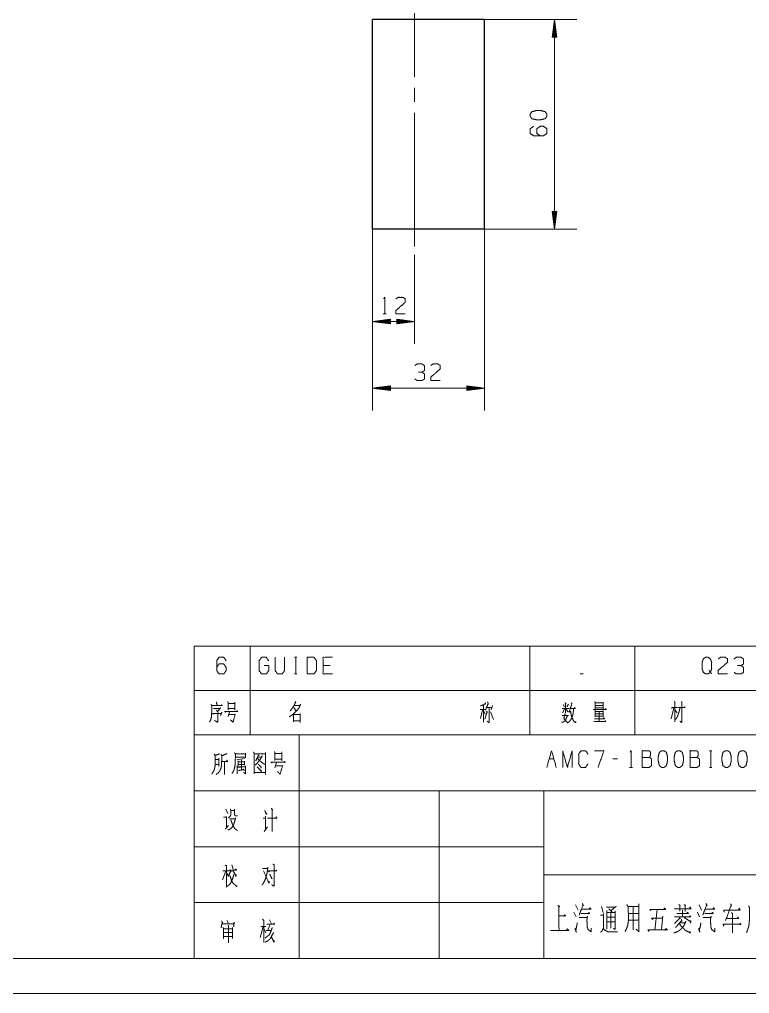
# Paper-space layout 'SHT2' of a CAD drawing. Header units: millimetres. Extents: x 0 to 420, y 0 to 297.
# Drawn here: x 210 to 314.4, y 0 to 139.3 of the extents above; entities that cross this region are included whole.
import ezdxf

# ---------------------------------------------------------------- set-up
doc = ezdxf.new("R2010")
doc.units = ezdxf.units.MM
doc.layers.add('101', color=7, linetype='Continuous', true_color=0xffffff)

psp = doc.layouts.new('SHT2')

# ---------------------------------------------------------------- linework, layer by layer
at = {"layer": '101', "color": 151, "linetype": 'Continuous', "lineweight": 18}
for p, q in [((266.5, 148.26), (266.5, 131.14)), ((266.5, 129.55), (266.5, 127.55)), ((266.5, 125.96), (266.5, 108.84)), ((266.5, 108.84), (266.5, 106.83)), ((266.5, 105.24), (266.5, 105.66))]:
    psp.add_line(p, q, dxfattribs=at)
at = {"layer": '101', "color": 72, "linetype": 'Continuous', "lineweight": 25}
for p, q in [((276.5, 139.32), (260.5, 139.32)), ((260.5, 109.32), (260.5, 139.32)), ((276.5, 109.32), (276.5, 139.32)), ((276.5, 109.32), (260.5, 109.32))]:
    psp.add_line(p, q, dxfattribs=at)
at = {"layer": '101', "color": 22, "linetype": 'Continuous', "lineweight": 18}
for p, q in [((276.5, 139.32), (289.69, 139.32)), ((286.52, 139.32), (286.18, 136.78)), ((286.34, 136.78), (286.34, 137.97)), ((286.39, 136.78), (286.39, 138.36)), ((286.44, 136.78), (286.44, 138.74)), ((286.49, 136.78), (286.49, 139.13)), ((286.85, 136.78), (286.52, 139.32)), ((286.52, 109.32), (286.52, 139.32)), ((286.54, 136.78), (286.54, 139.13)), ((286.59, 136.78), (286.59, 138.74)), ((286.64, 136.78), (286.64, 138.36)), ((286.69, 136.78), (286.69, 137.97)), ((286.18, 136.78), (286.85, 136.78)), ((286.19, 136.78), (286.19, 136.81)), ((286.19, 136.78), (286.19, 136.81)), ((286.24, 136.78), (286.24, 137.2)), ((286.29, 136.78), (286.29, 137.59)), ((286.75, 136.78), (286.75, 137.59)), ((286.8, 136.78), (286.8, 137.2)), ((286.85, 136.78), (286.85, 136.81)), ((286.85, 136.78), (286.85, 136.81)), ((286.18, 111.86), (286.52, 109.32)), ((286.85, 111.86), (286.18, 111.86)), ((286.19, 111.86), (286.19, 111.83)), ((286.19, 111.86), (286.19, 111.83)), ((286.24, 111.86), (286.24, 111.45)), ((286.29, 111.86), (286.29, 111.06)), ((286.34, 111.86), (286.34, 110.67)), ((286.39, 111.86), (286.39, 110.29)), ((286.44, 111.86), (286.44, 109.9)), ((286.49, 111.86), (286.49, 109.52)), ((286.52, 109.32), (286.85, 111.86)), ((286.54, 111.86), (286.54, 109.52)), ((286.59, 111.86), (286.59, 109.9)), ((286.64, 111.86), (286.64, 110.29)), ((286.69, 111.86), (286.69, 110.67)), ((286.75, 111.86), (286.75, 111.06)), ((286.8, 111.86), (286.8, 111.45)), ((286.85, 111.86), (286.85, 111.83)), ((286.85, 111.86), (286.85, 111.83)), ((260.5, 109.32), (260.5, 83.4)), ((260.5, 109.32), (260.5, 92.94)), ((276.5, 109.32), (276.5, 83.4)), ((276.5, 109.32), (289.69, 109.32)), ((266.5, 105.24), (266.5, 92.94)), ((263.04, 96.45), (260.5, 96.12)), ((263.04, 96.14), (260.69, 96.14)), ((263.04, 96.19), (261.08, 96.19)), ((263.04, 96.24), (261.46, 96.24)), ((263.04, 96.29), (261.85, 96.29)), ((263.04, 96.35), (262.24, 96.35)), ((263.04, 96.4), (262.62, 96.4)), ((263.04, 96.45), (263.01, 96.45)), ((263.04, 96.45), (263.01, 96.45)), ((263.04, 95.78), (263.04, 96.45)), ((263.96, 96.45), (263.99, 96.45)), ((266.5, 96.12), (263.96, 96.45)), ((263.96, 96.45), (263.99, 96.45)), ((263.96, 96.45), (263.96, 95.78)), ((263.96, 96.4), (264.38, 96.4)), ((263.96, 96.35), (264.76, 96.35)), ((263.96, 96.29), (265.15, 96.29)), ((263.96, 96.24), (265.53, 96.24)), ((263.96, 96.19), (265.92, 96.19)), ((263.96, 96.14), (266.31, 96.14)), ((260.5, 96.12), (263.04, 95.78)), ((260.5, 96.12), (266.5, 96.12)), ((263.04, 96.09), (260.69, 96.09)), ((263.04, 96.04), (261.08, 96.04)), ((263.04, 95.99), (261.46, 95.99)), ((263.04, 95.94), (261.85, 95.94)), ((263.04, 95.89), (262.24, 95.89)), ((263.04, 95.84), (262.62, 95.84)), ((263.04, 95.79), (263.01, 95.79)), ((263.04, 95.79), (263.01, 95.79)), ((263.96, 95.78), (266.5, 96.12)), ((263.96, 96.09), (266.31, 96.09)), ((263.96, 96.04), (265.92, 96.04)), ((263.96, 95.99), (265.53, 95.99)), ((263.96, 95.94), (265.15, 95.94)), ((263.96, 95.89), (264.76, 95.89)), ((263.96, 95.84), (264.38, 95.84)), ((263.96, 95.79), (263.99, 95.79)), ((263.96, 95.79), (263.99, 95.79)), ((263.04, 86.91), (260.5, 86.58)), ((260.5, 86.58), (263.04, 86.25)), ((260.5, 86.58), (276.5, 86.58)), ((263.04, 86.61), (260.69, 86.61)), ((263.04, 86.55), (260.69, 86.55)), ((263.04, 86.66), (261.08, 86.66)), ((263.04, 86.5), (261.08, 86.5)), ((263.04, 86.71), (261.46, 86.71)), ((263.04, 86.45), (261.46, 86.45)), ((263.04, 86.76), (261.85, 86.76)), ((263.04, 86.4), (261.85, 86.4)), ((263.04, 86.81), (262.24, 86.81)), ((263.04, 86.86), (262.62, 86.86)), ((263.04, 86.91), (263.01, 86.91)), ((263.04, 86.91), (263.01, 86.91)), ((263.04, 86.25), (263.04, 86.91)), ((276.5, 86.58), (273.96, 86.91)), ((273.96, 86.91), (273.96, 86.25)), ((273.96, 86.91), (273.99, 86.91)), ((273.96, 86.91), (273.99, 86.91)), ((273.96, 86.86), (274.38, 86.86)), ((273.96, 86.81), (274.76, 86.81)), ((273.96, 86.76), (275.15, 86.76)), ((273.96, 86.71), (275.53, 86.71)), ((273.96, 86.66), (275.92, 86.66)), ((273.96, 86.61), (276.31, 86.61)), ((273.96, 86.25), (276.5, 86.58)), ((273.96, 86.55), (276.31, 86.55)), ((273.96, 86.5), (275.92, 86.5)), ((273.96, 86.45), (275.53, 86.45)), ((273.96, 86.4), (275.15, 86.4)), ((263.04, 86.35), (262.24, 86.35)), ((263.04, 86.3), (262.62, 86.3)), ((263.04, 86.25), (263.01, 86.25)), ((263.04, 86.25), (263.01, 86.25)), ((273.96, 86.35), (274.76, 86.35)), ((273.96, 86.3), (274.38, 86.3)), ((273.96, 86.25), (273.99, 86.25)), ((273.96, 86.25), (273.99, 86.25))]:
    psp.add_line(p, q, dxfattribs=at)
at = {"layer": '101', "color": 72, "linetype": 'Continuous', "lineweight": 18}
for p, q in [((262.02, 97.21), (262.44, 97.21)), ((235, 49.7), (243, 49.7)), ((235, 49.7), (235, 43.35)), ((243, 49.7), (283, 49.7)), ((243, 49.7), (243, 43.35)), ((283, 49.7), (283, 43.35)), ((283, 49.7), (298, 49.7)), ((298, 49.7), (328, 49.7)), ((298, 49.7), (298, 43.35)), ((249.35, 48.09), (249.68, 48.09)), ((249.52, 48.09), (249.52, 45.71)), ((254.41, 46.91), (253.41, 46.91)), ((249.35, 45.71), (249.68, 45.71)), ((290.17, 45.71), (290.59, 45.71)), ((235, 43.35), (235, 37)), ((235, 43.35), (243, 43.35)), ((243, 43.35), (283, 43.35)), ((243, 43.35), (243, 37)), ((283, 43.35), (298, 43.35)), ((283, 43.35), (283, 37)), ((298, 43.35), (328, 43.35)), ((298, 43.35), (298, 37)), ((239.84, 41.46), (240.76, 41.46)), ((239.84, 40.76), (240.76, 40.76)), ((240.78, 41.69), (240.78, 40.54)), ((249.23, 40.89), (249.55, 40.41)), ((275.88, 40.64), (276.64, 40.64)), ((276.21, 40.59), (275.95, 39.36)), ((276.35, 41.31), (276.35, 38.79)), ((276.39, 40.41), (276.6, 39.94)), ((276.78, 40.91), (277.56, 40.91)), ((276.8, 40.41), (276.94, 40.19)), ((277.63, 41.21), (277.45, 40.59)), ((287.96, 40.66), (287.64, 40.16)), ((287.76, 41.36), (287.92, 41.01)), ((288.19, 40.64), (288.47, 40.31)), ((288.51, 41.41), (288.28, 41.01)), ((303.6, 40.86), (303.21, 39.31)), ((303.74, 40.59), (304.04, 40.14)), ((240.05, 40.31), (239.84, 39.61)), ((239.89, 39.89), (240.78, 39.89)), ((276.87, 40.36), (276.55, 39.24)), ((277.38, 40.31), (277.79, 39.21)), ((287.6, 39.79), (288.52, 39.79)), ((235, 37), (243, 37)), ((243, 37), (283, 37)), ((283, 37), (298, 37)), ((298, 37), (328, 37)), ((242.18, 33.62), (241.06, 33.43)), ((246.51, 34.31), (247.52, 34.31)), ((246.51, 33.54), (247.52, 33.54)), ((247.54, 34.56), (247.54, 33.29)), ((285.75, 33.55), (286.42, 33.55)), ((295.53, 33.55), (294.86, 33.55)), ((308.67, 34.73), (309.01, 34.73)), ((308.85, 34.73), (308.85, 32.35)), ((239.33, 33.18), (239.33, 31.31)), ((241.71, 32.41), (241.71, 32.38)), ((246.74, 33.04), (246.51, 32.27)), ((246.56, 32.58), (247.54, 32.58)), ((297.26, 32.35), (297.68, 32.35)), ((308.67, 32.35), (309.01, 32.35)), ((239.5, 26.37), (239.82, 25.73)), ((245, 23.19), (245.47, 23.83)), ((240.37, 18.43), (240.57, 17.79)), ((239.51, 17.51), (239.01, 16.27)), ((239.61, 17.27), (239.85, 16.88)), ((244.76, 17.9), (245.5, 17.9)), ((289.54, 12.67), (289.88, 11.91)), ((307.22, 12.67), (307.56, 11.91)), ((289.3, 11.64), (289.59, 10.95)), ((293.25, 12.43), (293.47, 11.6)), ((301.2, 12.02), (300.86, 9.08)), ((306.98, 11.64), (307.27, 10.95)), ((239.72, 10.46), (239.86, 10.1)), ((239.8, 9.79), (239.91, 9.71)), ((245.79, 9.79), (245.45, 8.99)), ((245.77, 10.54), (246.02, 9.99)), ((304.51, 10.12), (305.22, 10.12)), ((313.15, 9.84), (313.02, 10.08)), ((244.83, 9.57), (244.4, 8.03)), ((244.5, 9.6), (245.22, 9.6)), ((244.95, 9.32), (245.24, 8.66)), ((245.28, 9.02), (245.98, 9.02)), ((298.61, 8.81), (298.2, 9.19))]:
    psp.add_line(p, q, dxfattribs=at)
at = {"layer": '101', "color": 133, "linetype": 'Continuous', "lineweight": 18}
for p, q in [((235, 37), (235, 5)), ((235, 37), (415, 37)), ((250, 37), (250, 5)), ((235, 29), (415, 29)), ((270, 29), (270, 5)), ((285, 29), (285, 5)), ((235, 21), (285, 21)), ((285, 17), (394, 17)), ((235, 13), (285, 13)), ((25, 5), (415, 5)), ((235, 5), (415, 5)), ((0, 0), (420, 0))]:
    psp.add_line(p, q, dxfattribs=at)
at = {"layer": '101', "color": 72, "linetype": 'Continuous', "lineweight": 18}
for points, knots in [([(285.42, 125.8), (285.17, 126.14), (284.47, 126.32), (284, 126.32), (283.27, 126.14), (283.05, 125.8), (283.05, 125.47), (283.27, 125.13), (284, 124.96), (284.47, 124.97), (285.17, 125.13), (285.42, 125.47), (285.42, 125.8)], [0, 0, 0.067525, 0.183972, 0.260583, 0.380943, 0.446141, 0.500306, 0.565504, 0.685864, 0.762528, 0.87831, 0.945835, 1, 1]), ([(284.47, 122.7), (284, 123.01), (284, 123.7), (284.47, 124.04), (284.95, 124.04), (285.42, 123.7), (285.42, 123.01), (284.95, 122.7), (283.52, 122.7), (283.05, 123.01), (283.05, 123.7), (283.52, 124.04)], [0, 0, 0.076963, 0.16976, 0.248072, 0.312019, 0.39033, 0.483128, 0.560091, 0.751928, 0.828891, 0.921688, 1, 1]), ([(262.09, 99.38), (262.23, 99.58), (262.23, 97.21)], [0, 0, 0.093491, 1, 1]), ([(263.83, 99.36), (264.15, 99.58), (264.84, 99.58), (265.18, 99.36), (265.18, 98.88), (263.82, 97.68), (263.83, 97.21), (265.18, 97.21)], [0, 0, 0.069694, 0.192979, 0.265274, 0.350227, 0.67474, 0.759752, 1, 1]), ([(267.57, 88.87), (267.9, 89.1), (267.9, 89.82), (267.57, 90.05), (266.88, 90.05), (266.54, 89.82)], [0, 0, 0.153877, 0.429855, 0.583732, 0.846129, 1, 1]), ([(268.83, 89.82), (269.15, 90.05), (269.84, 90.05), (270.18, 89.82), (270.18, 89.35), (268.82, 88.15), (268.83, 87.67), (270.18, 87.67)], [0, 0, 0.069691, 0.192979, 0.265274, 0.350227, 0.674741, 0.759753, 1, 1]), ([(266.56, 87.9), (266.88, 87.67), (267.57, 87.67), (267.9, 87.9), (267.9, 88.62), (267.57, 88.87), (267.05, 88.87)], [0, 0, 0.124119, 0.343685, 0.472448, 0.703378, 0.836734, 1, 1]), ([(238.21, 46.66), (238.53, 47.14), (239.22, 47.14), (239.55, 46.66), (239.55, 46.19), (239.22, 45.71), (238.53, 45.71), (238.21, 46.19), (238.21, 47.61), (238.53, 48.09), (239.22, 48.09), (239.55, 47.61)], [0, 0, 0.076963, 0.16976, 0.248073, 0.312018, 0.390332, 0.483129, 0.560092, 0.751927, 0.828889, 0.921687, 1, 1]), ([(244.97, 46.91), (245.64, 46.91), (245.64, 46.19), (245.31, 45.71), (244.62, 45.71), (244.28, 46.19), (244.28, 47.61), (244.63, 48.09), (245.29, 48.09), (245.62, 47.61)], [0, 0, 0.103295, 0.214796, 0.304262, 0.410275, 0.49974, 0.718896, 0.809956, 0.910534, 1, 1]), ([(246.58, 48.09), (246.58, 46.19), (246.89, 45.71), (247.57, 45.71), (247.92, 46.19), (247.92, 48.09)], [0, 0, 0.337151, 0.4386, 0.557783, 0.662849, 1, 1]), ([(251.13, 45.71), (252.12, 45.71), (252.47, 46.19), (252.47, 47.61), (252.12, 48.09), (251.13, 48.09), (251.13, 45.71)], [0, 0, 0.142134, 0.22716, 0.43179, 0.516817, 0.658951, 1, 1]), ([(254.75, 45.71), (253.41, 45.71), (253.41, 48.09), (254.75, 48.09)], [0, 0, 0.26539, 0.73461, 1, 1]), ([(308.65, 46.19), (308.81, 45.94), (308.48, 45.71), (308.14, 45.71), (307.8, 45.94), (307.63, 46.41), (307.63, 47.39), (307.8, 47.86), (308.14, 48.09), (308.48, 48.09), (308.81, 47.86), (308.99, 47.39), (308.99, 46.44), (308.81, 45.94), (308.99, 45.71)], [0, 0, 0.043277, 0.102316, 0.151366, 0.210404, 0.284427, 0.42683, 0.500853, 0.559892, 0.608942, 0.66798, 0.742003, 0.880755, 0.95821, 1, 1]), ([(309.92, 47.86), (310.24, 48.09), (310.93, 48.09), (311.27, 47.86), (311.27, 47.39), (309.9, 46.19), (309.92, 45.71), (311.27, 45.71)], [0, 0, 0.069694, 0.192979, 0.265274, 0.350227, 0.67474, 0.759752, 1, 1]), ([(313.21, 46.91), (313.54, 47.14), (313.54, 47.86), (313.21, 48.09), (312.52, 48.09), (312.18, 47.86)], [0, 0, 0.153876, 0.429852, 0.583729, 0.846124, 1, 1]), ([(312.2, 45.94), (312.52, 45.71), (313.21, 45.71), (313.54, 45.94), (313.54, 46.66), (313.21, 46.91), (312.69, 46.91)], [0, 0, 0.124123, 0.343688, 0.472448, 0.703378, 0.836735, 1, 1]), ([(237.37, 41.36), (237.51, 41.19), (237.47, 39.69), (237.4, 39.31), (237.28, 39.01), (237.12, 38.84)], [0, 0, 0.084329, 0.646701, 0.789731, 0.911363, 1, 1]), ([(237.53, 41.19), (238.99, 41.19), (238.91, 41.31), (238.82, 41.14)], [0, 0, 0.807761, 0.892049, 1, 1]), ([(237.74, 40.79), (238.66, 40.79), (238.77, 40.91), (238.32, 40.31), (238.43, 40.19), (238.11, 40.59)], [0, 0, 0.367168, 0.432652, 0.730332, 0.795821, 1, 1]), ([(238.15, 41.69), (238.27, 41.24), (238.31, 41.31), (238.25, 41.14)], [0, 0, 0.637163, 0.750356, 1, 1]), ([(239.5, 40.31), (239.45, 40.24), (239.34, 40.36), (241.2, 40.36), (241.09, 40.44), (240.97, 40.31)], [0, 0, 0.037995, 0.105803, 0.873514, 0.927243, 1, 1]), ([(239.77, 41.71), (239.86, 41.61), (239.86, 40.59)], [0, 0, 0.115197, 1, 1]), ([(249.32, 41.19), (250.08, 41.19), (250.2, 41.41), (249.97, 40.84), (249.55, 40.36), (249.14, 39.94), (248.56, 39.56)], [0, 0, 0.213824, 0.286066, 0.460276, 0.639447, 0.80491, 1, 1]), ([(249.43, 41.79), (249.53, 41.61), (249.48, 41.69), (249.28, 41.21), (249.05, 40.86), (248.7, 40.41)], [0, 0, 0.113643, 0.164651, 0.449685, 0.682201, 1, 1]), ([(276.64, 41.59), (276.64, 41.44), (275.95, 41.14)], [0, 0, 0.16634, 1, 1]), ([(276.94, 41.71), (277.03, 41.46), (276.64, 40.51)], [0, 0, 0.205284, 1, 1]), ([(277.15, 40.91), (277.15, 38.76), (276.87, 38.96)], [0, 0, 0.861244, 1, 1]), ([(288.01, 41.56), (288.17, 41.49), (288.1, 41.54), (288.1, 40.14), (288.1, 40.79), (287.6, 40.79), (288.59, 40.79)], [0, 0, 0.046313, 0.069117, 0.437816, 0.608998, 0.739332, 1, 1]), ([(289.21, 40.66), (289.21, 40.36), (289.18, 40.04), (289.09, 39.69), (288.95, 39.34), (288.79, 39.09), (288.61, 38.86), (288.36, 38.71)], [0, 0, 0.134096, 0.280225, 0.44158, 0.610312, 0.742764, 0.870659, 1, 1]), ([(288.89, 41.59), (289.05, 41.41), (289, 41.46), (288.59, 40.19)], [0, 0, 0.143533, 0.187765, 1, 1]), ([(288.79, 40.44), (288.84, 40.19), (288.89, 39.89), (289, 39.54), (289.14, 39.19), (289.3, 38.91), (289.53, 38.74), (289.58, 38.91)], [0, 0, 0.122117, 0.267687, 0.442436, 0.622811, 0.774616, 0.912626, 1, 1]), ([(288.86, 40.76), (289.46, 40.76), (289.42, 40.96), (289.35, 40.84)], [0, 0, 0.634138, 0.84846, 1, 1]), ([(292.03, 40.61), (293.92, 40.61), (293.84, 40.76), (293.75, 40.61)], [0, 0, 0.844518, 0.922259, 1, 1]), ([(292.32, 40.51), (292.35, 40.39), (292.35, 39.56), (292.35, 39.69), (293.48, 39.69), (293.48, 39.56), (293.48, 40.49), (293.48, 40.36), (292.35, 40.36), (292.35, 40.01), (293.48, 40.01), (292.92, 40.01), (292.92, 40.36), (292.92, 38.86), (292.92, 39.31), (292.25, 39.31), (293.66, 39.31), (293.57, 39.46), (293.5, 39.31)], [0, 0, 0.011506, 0.084582, 0.095654, 0.195852, 0.206924, 0.288857, 0.299929, 0.400127, 0.431129, 0.531327, 0.581425, 0.612426, 0.745292, 0.785151, 0.844644, 0.96989, 0.985311, 1, 1]), ([(292.26, 41.76), (292.35, 41.59), (292.35, 40.74), (292.35, 40.86), (293.45, 40.86), (293.45, 40.71), (293.45, 41.69), (293.45, 41.56), (292.35, 41.56), (293.45, 41.56), (293.45, 41.19), (292.35, 41.19)], [0, 0, 0.027306, 0.1457, 0.163111, 0.315748, 0.336641, 0.472445, 0.489856, 0.642493, 0.79513, 0.847363, 1, 1]), ([(303.3, 40.76), (303.28, 40.91), (304.1, 40.91)], [0, 0, 0.156664, 1, 1]), ([(303.64, 41.79), (303.71, 41.69), (303.71, 38.84)], [0, 0, 0.041204, 1, 1]), ([(304.47, 40.86), (304.4, 40.61), (304.36, 40.39), (304.29, 40.14), (304.18, 39.89), (304.1, 39.61), (303.95, 39.41), (303.85, 39.21)], [0, 0, 0.14603, 0.274051, 0.420083, 0.572722, 0.735079, 0.872756, 1, 1]), ([(304.22, 40.89), (305.21, 40.89), (305.12, 41.01), (305.01, 40.89)], [0, 0, 0.757418, 0.874567, 1, 1]), ([(304.68, 41.76), (304.73, 41.61), (304.73, 38.76), (304.43, 38.96)], [0, 0, 0.047209, 0.892896, 1, 1]), ([(237.76, 40.06), (237.65, 39.94), (237.6, 40.04), (238.89, 40.04), (238.94, 40.24), (238.75, 39.79)], [0, 0, 0.072392, 0.122374, 0.692156, 0.783526, 1, 1]), ([(238.36, 40.06), (238.36, 38.79), (237.9, 39.06)], [0, 0, 0.704208, 1, 1]), ([(240.86, 39.96), (240.53, 38.79), (240.19, 39.14)], [0, 0, 0.715864, 1, 1]), ([(249.16, 40.04), (249.21, 39.96), (249.21, 38.84), (249.21, 39.01), (250.15, 39.01), (250.15, 38.79), (250.15, 40.06), (250.15, 39.89), (249.25, 39.89)], [0, 0, 0.018725, 0.24808, 0.283757, 0.474742, 0.520613, 0.780548, 0.816226, 1, 1]), ([(288.35, 39.71), (288.21, 39.41), (288.12, 39.19), (287.96, 38.96), (287.8, 38.84), (287.53, 38.79)], [0, 0, 0.251053, 0.434043, 0.642634, 0.795771, 1, 1]), ([(288.05, 40.04), (287.83, 39.34), (288.36, 38.76)], [0, 0, 0.483239, 1, 1]), ([(292.14, 38.91), (293.85, 38.91), (293.77, 39.01), (293.69, 38.86)], [0, 0, 0.851382, 0.91765, 1, 1]), ([(238.61, 34.29), (237.98, 34.04), (237.84, 34.29), (237.98, 34.04), (237.98, 32.74), (237.94, 32.35), (237.84, 31.94), (237.67, 31.66), (237.49, 31.36)], [0, 0, 0.166846, 0.237227, 0.307608, 0.629674, 0.726097, 0.8317, 0.912921, 1, 1]), ([(237.94, 33.49), (238.51, 33.49), (238.51, 33.65), (238.51, 32.49), (238.51, 32.74), (237.96, 32.74)], [0, 0, 0.21072, 0.272386, 0.704047, 0.796546, 1, 1]), ([(239.64, 34.31), (238.94, 34.01), (238.8, 34.2), (238.94, 34.01), (238.9, 32.85), (238.88, 32.52), (238.8, 32.19), (238.66, 31.86), (238.43, 31.58), (238.12, 31.33)], [0, 0, 0.18266, 0.239136, 0.295612, 0.572456, 0.651646, 0.732866, 0.818378, 0.904771, 1, 1]), ([(240.77, 34.42), (240.89, 34.26), (240.85, 33.02), (240.81, 32.49), (240.71, 32.08), (240.59, 31.8), (240.4, 31.47)], [0, 0, 0.065829, 0.469166, 0.639851, 0.777912, 0.875225, 1, 1]), ([(240.89, 34.26), (242.31, 34.26), (242.31, 34.4), (242.31, 33.71), (242.31, 33.82), (240.91, 33.82)], [0, 0, 0.378061, 0.414687, 0.597817, 0.627118, 1, 1]), ([(241.26, 33.27), (241.26, 32.63), (241.26, 32.77), (242.18, 32.77), (242.18, 32.66), (242.18, 33.24), (242.18, 33.13), (241.26, 33.13), (241.73, 33.13), (241.73, 33.43), (241.73, 31.97), (241.73, 32.38), (241.14, 32.38), (241.14, 32.6), (241.14, 31.42), (241.14, 32.38)], [0, 0, 0.070414, 0.085722, 0.187454, 0.199699, 0.263991, 0.276237, 0.377969, 0.429918, 0.463595, 0.625854, 0.671776, 0.736712, 0.761204, 0.892848, 1, 1]), ([(243.42, 34.54), (243.58, 34.4), (243.58, 31.42), (243.58, 31.61), (245.18, 31.61), (245.18, 31.33), (245.18, 34.48), (245.18, 34.29), (243.58, 34.29)], [0, 0, 0.020431, 0.312721, 0.331666, 0.488564, 0.515628, 0.824157, 0.843101, 1, 1]), ([(244.09, 33.79), (244.59, 33.79), (244.73, 34.04), (244.52, 33.62), (244.24, 33.27), (244.01, 32.96), (243.7, 32.66)], [0, 0, 0.200767, 0.312946, 0.497487, 0.675943, 0.827668, 1, 1]), ([(244.09, 34.15), (244.22, 34.01), (244.17, 34.07), (243.79, 33.29)], [0, 0, 0.171563, 0.242655, 1, 1]), ([(244.05, 33.65), (244.28, 33.35), (244.61, 33.1), (244.89, 32.88), (245.14, 32.77)], [0, 0, 0.268921, 0.559589, 0.805958, 1, 1]), ([(246.43, 34.59), (246.53, 34.48), (246.53, 33.35)], [0, 0, 0.115201, 1, 1]), ([(285.41, 32.35), (286.09, 34.73), (286.76, 32.35)], [0, 0, 0.500001, 1, 1]), ([(287.69, 32.35), (287.69, 34.73), (288.36, 32.35), (289.03, 34.73), (289.03, 32.35)], [0, 0, 0.245192, 0.5, 0.754808, 1, 1]), ([(291.29, 32.83), (290.96, 32.35), (290.3, 32.35), (289.97, 32.83), (289.97, 34.25), (290.3, 34.73), (290.97, 34.73), (291.31, 34.25)], [0, 0, 0.11457, 0.243368, 0.357935, 0.638584, 0.753151, 0.88543, 1, 1]), ([(292.74, 32.35), (293.59, 34.73), (292.24, 34.73)], [0, 0, 0.652471, 1, 1]), ([(297.33, 34.53), (297.47, 34.73), (297.47, 32.35)], [0, 0, 0.093491, 1, 1]), ([(299.07, 33.78), (299.07, 34.73), (300.08, 34.73), (300.24, 34.5), (300.24, 34.03), (300.08, 33.78), (299.07, 33.78), (299.07, 32.35), (300.06, 32.35), (300.4, 32.58), (300.4, 33.55), (300.08, 33.78)], [0, 0, 0.115917, 0.238845, 0.272468, 0.330427, 0.366583, 0.489512, 0.663388, 0.78416, 0.833484, 0.952452, 1, 1]), ([(302.18, 32.35), (302.52, 32.6), (302.69, 33.3), (302.69, 33.78), (302.52, 34.5), (302.18, 34.73), (301.84, 34.73), (301.51, 34.5), (301.33, 33.78), (301.35, 33.3), (301.51, 32.6), (301.84, 32.35), (302.18, 32.35)], [0, 0, 0.067524, 0.18397, 0.260583, 0.380943, 0.446139, 0.500306, 0.565503, 0.685862, 0.762528, 0.878309, 0.945833, 1, 1]), ([(304.46, 32.35), (304.79, 32.6), (304.97, 33.3), (304.97, 33.78), (304.79, 34.5), (304.46, 34.73), (304.12, 34.73), (303.79, 34.5), (303.61, 33.78), (303.63, 33.3), (303.79, 32.6), (304.12, 32.35), (304.46, 32.35)], [0, 0, 0.067524, 0.18397, 0.260583, 0.380943, 0.446139, 0.500306, 0.565503, 0.685862, 0.762528, 0.878309, 0.945833, 1, 1]), ([(305.9, 33.78), (305.9, 34.73), (306.91, 34.73), (307.07, 34.5), (307.07, 34.03), (306.91, 33.78), (305.9, 33.78), (305.9, 32.35), (306.89, 32.35), (307.23, 32.58), (307.23, 33.55), (306.91, 33.78)], [0, 0, 0.115917, 0.238847, 0.27247, 0.330428, 0.366585, 0.489515, 0.66339, 0.784165, 0.833487, 0.952454, 1, 1]), ([(311.29, 32.35), (311.62, 32.6), (311.8, 33.3), (311.8, 33.78), (311.62, 34.5), (311.29, 34.73), (310.95, 34.73), (310.61, 34.5), (310.44, 33.78), (310.46, 33.3), (310.61, 32.6), (310.95, 32.35), (311.29, 32.35)], [0, 0, 0.067527, 0.183972, 0.260585, 0.380944, 0.446144, 0.500307, 0.565506, 0.685865, 0.76253, 0.87831, 0.945837, 1, 1]), ([(313.56, 32.35), (313.9, 32.6), (314.08, 33.3), (314.08, 33.78), (313.9, 34.5), (313.56, 34.73), (313.23, 34.73), (312.89, 34.5), (312.71, 33.78), (312.73, 33.3), (312.89, 32.6), (313.23, 32.35), (313.56, 32.35)], [0, 0, 0.067524, 0.18397, 0.260583, 0.380943, 0.446139, 0.500306, 0.565503, 0.685862, 0.762528, 0.878309, 0.945833, 1, 1]), ([(238.98, 33.18), (239.78, 33.18), (239.68, 33.38), (239.6, 33.18)], [0, 0, 0.653174, 0.829884, 1, 1]), ([(241.14, 32.41), (242.33, 32.41), (242.33, 32.58), (242.33, 31.42), (242.06, 31.61)], [0, 0, 0.417697, 0.475808, 0.882586, 1, 1]), ([(241.34, 31.89), (242.08, 32.05), (242.04, 32.13), (242.14, 31.86)], [0, 0, 0.664106, 0.744118, 1, 1]), ([(243.99, 32.41), (244.59, 31.8), (244.63, 31.89), (244.54, 31.72)], [0, 0, 0.751287, 0.831522, 1, 1]), ([(244.17, 32.8), (244.56, 32.35), (244.59, 32.41), (244.52, 32.24)], [0, 0, 0.701582, 0.782058, 1, 1]), ([(246.14, 33.04), (246.08, 32.96), (245.96, 33.1), (248.01, 33.1), (247.89, 33.18), (247.75, 33.04)], [0, 0, 0.037996, 0.105806, 0.873516, 0.927246, 1, 1]), ([(247.64, 32.66), (247.27, 31.36), (246.9, 31.75)], [0, 0, 0.715862, 1, 1]), ([(246, 26.48), (246.2, 26.23), (246.14, 26.37), (246.14, 23.19)], [0, 0, 0.086785, 0.12797, 1, 1]), ([(239.17, 25.21), (239.6, 25.21), (239.6, 25.32), (239.6, 23.72), (239.44, 23.52), (239.87, 24.02)], [0, 0, 0.140965, 0.177215, 0.702843, 0.784405, 1, 1]), ([(240.05, 24.99), (240.87, 24.99), (240.91, 25.13), (240.79, 24.68), (240.64, 24.19), (240.44, 23.83), (240.21, 23.58), (239.82, 23.39)], [0, 0, 0.262186, 0.308066, 0.454221, 0.620817, 0.751479, 0.860688, 1, 1]), ([(240.15, 26.37), (240.23, 26.17), (240.25, 25.87), (240.23, 25.59), (240.13, 25.35), (239.87, 25.13)], [0, 0, 0.149642, 0.368123, 0.566827, 0.758482, 1, 1]), ([(240.25, 26.17), (240.77, 26.17), (240.77, 26.37), (240.77, 25.62), (240.81, 25.48), (240.91, 25.4), (241.18, 25.4)], [0, 0, 0.26214, 0.358268, 0.729049, 0.800406, 0.864076, 1, 1]), ([(244.83, 25.1), (245.18, 25.1), (245.18, 25.35), (245.18, 23.41)], [0, 0, 0.138745, 0.236862, 1, 1]), ([(245.08, 26.17), (245.32, 25.62), (245.36, 25.73), (245.22, 25.84)], [0, 0, 0.671958, 0.80318, 1, 1]), ([(245.45, 25.1), (246.82, 25.1), (246.74, 25.26), (246.66, 25.1)], [0, 0, 0.788607, 0.894304, 1, 1]), ([(240.21, 24.85), (240.3, 24.63), (240.4, 24.35), (240.58, 23.97), (240.71, 23.69), (240.91, 23.5), (241.16, 23.33)], [0, 0, 0.130905, 0.289651, 0.519816, 0.686813, 0.835722, 1, 1]), ([(239.42, 18.34), (239.67, 18.29), (239.61, 18.32), (239.61, 15.22), (239.61, 17.54), (239.1, 17.54), (239.94, 17.54)], [0, 0, 0.036666, 0.045807, 0.482397, 0.809839, 0.881494, 1, 1]), ([(246.24, 18.51), (246.4, 18.4), (246.4, 15.31), (246.07, 15.58)], [0, 0, 0.051486, 0.883805, 1, 1]), ([(240.67, 17.05), (240.51, 16.52), (240.33, 16.08), (240.12, 15.67), (239.69, 15.31)], [0, 0, 0.267133, 0.49916, 0.726841, 1, 1]), ([(240.12, 17.54), (240.29, 17.4), (240.22, 17.49), (239.83, 16.74)], [0, 0, 0.189546, 0.286112, 1, 1]), ([(239.96, 17.65), (241.04, 17.65), (240.94, 17.82), (240.86, 17.74), (240.86, 17.68)], [0, 0, 0.748198, 0.882191, 0.961518, 1, 1]), ([(240.06, 16.88), (240.2, 16.58), (240.31, 16.19), (240.51, 15.83), (240.8, 15.56), (241.07, 15.36), (241.13, 15.36), (240.98, 15.28)], [0, 0, 0.157238, 0.347933, 0.540838, 0.73085, 0.888892, 0.916541, 1, 1]), ([(240.53, 17.54), (240.94, 16.88), (240.98, 17.05), (240.94, 16.71)], [0, 0, 0.607319, 0.739976, 1, 1]), ([(245.52, 18.07), (245.39, 17.1), (245.35, 16.96), (245.27, 16.74), (245.21, 16.49), (245.11, 16.27), (245.03, 16.05), (244.94, 15.91), (244.84, 15.72), (244.68, 15.53)], [0, 0, 0.358967, 0.411734, 0.497902, 0.591802, 0.680621, 0.766789, 0.828973, 0.908609, 1, 1]), ([(244.88, 17.57), (245.68, 15.8), (245.7, 16.05)], [0, 0, 0.886137, 1, 1]), ([(245.76, 17.51), (245.66, 17.38), (245.62, 17.54), (246.81, 17.54), (246.71, 17.65), (246.63, 17.51)], [0, 0, 0.092085, 0.184785, 0.83334, 0.913616, 1, 1]), ([(245.8, 17.05), (246.09, 16.44), (246.15, 16.52)], [0, 0, 0.869236, 1, 1]), ([(286.98, 12.57), (287.27, 12.43), (287.15, 12.53), (287.15, 9.02), (285.93, 9.02), (288.54, 9.02), (288.35, 9.26), (288.22, 9.02)], [0, 0, 0.038464, 0.057476, 0.475755, 0.620718, 0.930937, 0.967842, 1, 1]), ([(290.49, 12.88), (290.66, 12.53), (290.59, 12.67), (290.03, 11.19), (290.35, 12.05), (291.76, 12.05), (291.59, 12.26), (291.49, 12.09)], [0, 0, 0.078123, 0.109824, 0.43171, 0.618209, 0.905322, 0.959779, 1, 1]), ([(296.86, 12.71), (297.05, 12.43), (297.1, 10.57), (296.98, 9.74), (296.83, 9.33), (296.61, 8.88)], [0, 0, 0.084991, 0.553592, 0.764033, 0.874444, 1, 1]), ([(297, 12.43), (298.56, 12.43), (298.56, 12.81), (298.56, 8.81), (298.56, 10.5), (297.08, 10.5), (297.78, 10.5), (297.78, 9.12), (297.78, 12.4), (297.78, 11.46), (297.08, 11.46), (298.54, 11.46)], [0, 0, 0.088757, 0.110334, 0.337873, 0.433989, 0.518585, 0.558803, 0.637264, 0.823612, 0.876573, 0.916791, 1, 1]), ([(305.05, 12.71), (305.27, 12.6), (305.2, 12.6), (305.2, 11.74), (305.2, 12.12), (303.66, 12.12), (306.03, 12.12), (305.9, 12.4), (305.86, 12.19)], [0, 0, 0.040619, 0.052866, 0.197219, 0.260735, 0.517921, 0.913905, 0.964406, 1, 1]), ([(304.29, 12.74), (304.51, 12.57), (304.42, 12.67), (304.42, 11.78)], [0, 0, 0.211766, 0.319658, 1, 1]), ([(308.17, 12.88), (308.34, 12.53), (308.27, 12.67), (307.71, 11.19), (308.03, 12.05), (309.44, 12.05), (309.27, 12.26), (309.17, 12.09)], [0, 0, 0.078123, 0.109824, 0.43171, 0.618209, 0.905322, 0.959779, 1, 1]), ([(311.68, 12.84), (311.81, 12.67), (310.98, 10.46)], [0, 0, 0.082206, 1, 1]), ([(287.18, 11.09), (288.13, 11.09), (287.98, 11.26), (287.86, 11.05)], [0, 0, 0.670973, 0.830536, 1, 1]), ([(290.32, 11.46), (291.54, 11.46), (291.42, 11.6), (291.3, 11.4)], [0, 0, 0.741834, 0.853859, 1, 1]), ([(293.1, 11.19), (293.54, 11.19), (293.54, 11.43), (293.54, 9.43), (293.39, 9.08), (293.25, 8.88), (293.1, 8.77)], [0, 0, 0.125834, 0.195051, 0.768558, 0.875967, 0.948626, 1, 1]), ([(293.93, 12.33), (295.2, 12.33), (295.35, 12.5), (294.56, 11.84), (294.27, 12.12), (294.78, 11.64)], [0, 0, 0.350359, 0.412847, 0.6944, 0.805527, 1, 1]), ([(294, 9.19), (294, 11.84), (294, 11.6), (295.2, 11.6), (295.2, 11.84), (295.2, 9.15), (294.93, 9.33)], [0, 0, 0.36169, 0.394571, 0.5573, 0.590181, 0.956569, 1, 1]), ([(294.05, 10.91), (295.2, 10.91), (294.59, 10.91), (294.59, 11.53), (294.59, 9.33), (294.59, 10.26), (294.03, 10.26), (295.2, 10.26)], [0, 0, 0.158158, 0.242286, 0.327959, 0.632573, 0.761082, 0.838477, 1, 1]), ([(300.39, 12.05), (300.25, 11.88), (300.15, 12.02), (302.42, 12.02), (302.25, 12.22), (302.15, 12.09)], [0, 0, 0.072951, 0.127452, 0.858968, 0.945499, 1, 1]), ([(304.81, 11.91), (304.81, 10.98), (303.66, 10.98), (306, 10.98), (305.86, 11.12), (305.78, 10.95)], [0, 0, 0.193739, 0.432176, 0.919191, 0.961028, 1, 1]), ([(304, 11.43), (305.68, 11.43), (305.54, 11.64), (305.44, 11.46)], [0, 0, 0.788407, 0.907163, 1, 1]), ([(308, 11.46), (309.22, 11.46), (309.1, 11.6), (308.98, 11.4)], [0, 0, 0.741834, 0.853859, 1, 1]), ([(310.76, 11.64), (310.73, 11.91), (313.07, 11.91), (312.95, 12.19), (312.83, 11.95)], [0, 0, 0.086832, 0.82065, 0.915215, 1, 1]), ([(311.83, 11.6), (311.95, 11.43), (311.95, 8.7)], [0, 0, 0.071935, 1, 1]), ([(314.29, 12.53), (314.39, 12.26), (314.39, 10.46), (314.34, 10.22), (314.34, 9.98), (314.32, 9.77), (314.27, 9.46), (314.17, 9.26), (314.07, 8.95), (314, 8.7)], [0, 0, 0.074984, 0.534512, 0.597621, 0.65948, 0.712869, 0.793379, 0.851996, 0.935363, 1, 1]), ([(238.9, 10.35), (239.02, 10.18), (238.82, 9.41)], [0, 0, 0.202835, 1, 1]), ([(238.94, 9.96), (240.66, 9.96), (240.73, 10.21), (240.6, 9.52)], [0, 0, 0.640512, 0.737632, 1, 1]), ([(239.09, 9.46), (239.19, 9.3), (239.19, 7.83), (239.19, 8.14), (240.46, 8.14), (240.46, 7.86), (240.46, 9.43), (240.46, 9.27), (239.21, 9.27), (239.89, 9.27), (239.89, 9.71), (239.89, 7.25), (239.89, 8.74), (239.27, 8.74), (240.46, 8.74)], [0, 0, 0.014368, 0.123722, 0.146418, 0.241237, 0.26187, 0.379477, 0.391857, 0.485217, 0.536274, 0.569286, 0.752918, 0.864335, 0.911016, 1, 1]), ([(244.77, 10.62), (244.93, 10.46), (244.93, 7.31)], [0, 0, 0.067451, 1, 1]), ([(245.38, 9.9), (246.49, 9.9), (246.39, 10.07), (246.31, 9.85)], [0, 0, 0.722876, 0.847794, 1, 1]), ([(289.44, 9.29), (289.64, 8.77), (289.54, 8.95), (289.79, 10.12)], [0, 0, 0.28372, 0.38539, 1, 1]), ([(290.05, 10.88), (291.15, 10.88), (291.25, 11.05), (291.18, 10.81), (291.15, 10.43), (291.18, 9.98), (291.18, 9.57), (291.32, 9.15), (291.76, 8.81), (291.74, 9.36)], [0, 0, 0.252812, 0.298459, 0.356581, 0.444171, 0.547627, 0.642984, 0.744123, 0.872734, 1, 1]), ([(300.71, 10.81), (300.49, 10.6), (300.42, 10.77), (301.93, 10.77), (302, 11.05), (301.81, 9.12), (299.86, 9.12), (302.66, 9.12), (302.44, 9.29), (302.32, 9.02)], [0, 0, 0.031541, 0.051129, 0.209218, 0.239067, 0.442059, 0.646044, 0.939271, 0.968457, 1, 1]), ([(305.29, 10.33), (305.07, 9.81), (304.86, 9.46), (304.54, 9.15), (304.27, 8.95), (304.03, 8.81), (303.59, 8.67)], [0, 0, 0.225376, 0.389324, 0.567254, 0.703126, 0.815484, 1, 1]), ([(304.37, 10.95), (304.51, 10.71), (304.42, 10.77), (303.66, 10.02)], [0, 0, 0.191678, 0.272801, 1, 1]), ([(304.64, 10.6), (304.76, 10.33), (304.71, 10.46), (303.83, 9.43)], [0, 0, 0.167132, 0.248203, 1, 1]), ([(304.42, 9.95), (304.59, 9.67), (304.93, 9.36), (305.17, 9.08), (305.51, 8.88), (305.9, 8.77), (305.9, 8.7), (305.78, 8.67), (306.03, 8.84)], [0, 0, 0.132363, 0.320594, 0.470812, 0.633668, 0.798331, 0.826472, 0.878161, 1, 1]), ([(305.07, 10.88), (306, 10.26), (306, 10.43), (305.98, 10.08)], [0, 0, 0.682772, 0.788339, 1, 1]), ([(307.12, 9.29), (307.32, 8.77), (307.22, 8.95), (307.46, 10.12)], [0, 0, 0.28372, 0.385385, 1, 1]), ([(307.73, 10.88), (308.83, 10.88), (308.93, 11.05), (308.85, 10.81), (308.83, 10.43), (308.85, 9.98), (308.85, 9.57), (309, 9.15), (309.44, 8.81), (309.42, 9.36)], [0, 0, 0.252812, 0.298459, 0.356581, 0.444171, 0.547627, 0.642984, 0.744123, 0.872734, 1, 1]), ([(310.73, 9.64), (310.63, 9.91), (313.17, 9.91), (313.02, 9.98)], [0, 0, 0.097866, 0.94591, 1, 1]), ([(311.07, 10.71), (312.88, 10.71), (312.76, 10.91), (312.63, 10.71)], [0, 0, 0.789754, 0.894877, 1, 1]), ([(246.16, 9.46), (245.88, 8.69), (245.73, 8.41), (245.51, 8.22), (245.14, 7.94)], [0, 0, 0.4342, 0.602171, 0.75515, 1, 1]), ([(246.33, 8.74), (245.94, 7.97), (245.79, 7.78), (245.61, 7.61), (245.45, 7.48), (245.14, 7.36)], [0, 0, 0.45685, 0.58792, 0.715295, 0.825243, 1, 1]), ([(293.54, 9.26), (293.64, 9.12), (293.88, 8.98), (294.15, 8.81), (295.52, 8.81)], [0, 0, 0.079191, 0.210505, 0.359966, 1, 1]), ([(299.9, 9.08), (299.95, 8.88), (300.08, 9.08)], [0, 0, 0.469549, 1, 1]), ([(246.06, 8.03), (246.41, 7.36), (246.47, 7.45), (246.29, 7.61)], [0, 0, 0.686251, 0.779065, 1, 1])]:
    psp.add_open_spline(points, degree=1, knots=knots, dxfattribs=at)

doc.saveas('drawing.dxf')
